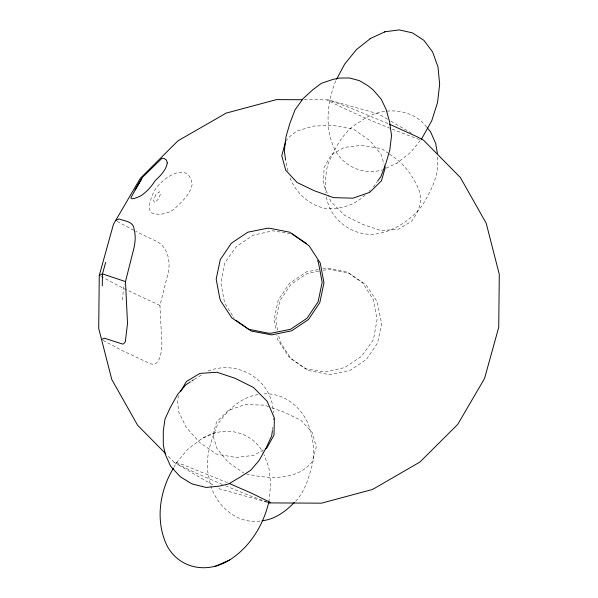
<?xml version="1.0" encoding="UTF-8"?>
<svg xmlns="http://www.w3.org/2000/svg" width="598" height="598" viewBox="0 0 598 598"><rect width="100%" height="100%" fill="white"/><g stroke="black" fill="none" stroke-linecap="round" stroke-linejoin="round"><path stroke-width="0.45" stroke-dasharray="2.99 2.24" d="M122.672 299.919L123.36 288.341L124.653 283.968M178.279 395.42L177.741 401.759L178.466 411.267L186.21 427.308L199.433 442.281L216.267 454.031L236.016 457.477L253.709 455.355L263.748 449.726M268.853 501.849L270.73 484.051L268.831 467.307L263.935 454.473M272.531 429.805L272.897 427.204M103.148 340.389L122.284 350.63L149.096 363.15C160.249 368.719 161.669 350.705 161.894 343.865L159.943 305.421L168.21 272.695C170.722 261.834 167.933 247.751 157.633 241.898L135.671 231.314M335.702 80.857C327.046 102.662 324.415 128.009 334.85 149.687C343.723 166.715 364.018 175.506 382.443 169.854M173.876 467.367L176.081 463.293L187.555 449.487L201.526 438.79C222.905 425.455 250.652 429.94 263.284 452.761M373.331 187.092L377.084 181.882M295.644 501.236C305.264 491.07 308.747 477.376 312.433 464.28C315.572 450.929 312.59 437.444 308.478 424.662C301.325 406.64 282.719 391.832 262.649 394.052M420.334 140.56L410.961 152.071L396.773 163.269M285.717 141.076L289.776 136.531L296.84 131.029L313.457 126.081L333.28 125.431L353.485 129.198L369.856 140.635L380.956 154.127L384.148 164.345M365.049 194.933C355.092 205.144 340.411 209.412 326.396 208.553C309.629 205.794 295.629 192.848 289.753 177.165M368.921 191.382L370.214 190.201M194.201 379.394L201.892 374.699M215.691 432.593L200.921 439.082M386.099 168.165L397.386 162.977M208.097 371.022C237.952 359.263 272.494 379.865 273.323 412.627M318.181 269.563L306.355 271.955L289.514 283.235L278.197 300.151L274.026 319.9L276.052 330.701M322.733 268.637L326.373 267.897L346.788 271.724L362.814 283.041L373.384 299.815L377.084 319.624L373.414 339.716L361.596 356.288L344.762 367.561L325.252 371.971L305.78 368.802L288.804 356.827L277.734 339.709L276.889 335.209M318.809 271.096L307.379 273.406L290.905 284.439L279.789 300.914L275.745 320.326L277.562 330.021M323.212 270.206L329.259 269.451L349.202 273.391L366.013 284.723L377.151 301.721L381.644 323.54L377.6 342.946L366.484 359.42L350.009 370.454L330.664 374.37L328.13 374.415L308.187 370.476L291.376 359.144L280.238 342.146L278.548 335.306M258.201 394.605C240.59 397.087 227.053 410.557 217.515 424.7C210.623 441.496 204.082 459.952 209.121 478.176C212.544 502.574 235.395 525.261 261.109 520.888M304.277 99.739L328.362 99.859L378.22 113.837L387.766 119.383M290.449 233.683L272.748 230.798L253.238 235.208L236.404 246.481L224.586 263.06L220.916 283.146L224.616 302.962L234.222 318.203M246.354 473.922C268.031 478.946 296.914 481.061 312.283 461.693L316.237 447.012L312.261 432.541L300.951 420.312L283.848 412.082L269.504 406.954M266.97 502.163L219.78 488.932L217.395 487.542M419.475 139.528C388.207 128.017 357.245 115.317 327.502 100.277L328.362 99.859L350.391 107.917L388.782 123.913M267.231 502.111L247.609 494.852L225.67 485.853M268.659 406.647L264.443 405.138L244.993 404.584L228.249 410.452L216.581 421.926L212.791 435.015L217.044 448.642L228.144 462.142L243.767 473.055M227.517 482.713L183.354 464.855L175.311 462.172L174.452 462.583L166.7 454.727M222.381 484.462L193.692 472.009L174.452 462.583L213.419 485.232M159.943 305.421L123.36 288.341L104.089 278.033M117.223 221.439L134.871 230.88M100.883 276.313L103.29 277.599M390.943 121.237L411.618 133.249M388.618 153.544L381.733 148.738L361.984 145.292L344.291 147.414L331.165 154.785L324.019 167.582L323.608 184.707L328.653 196.406M389.38 154.082C403.441 162.596 413.674 176.283 419.534 191.502C422.248 203.118 418.54 211.894 411.596 221.267L398.081 229.378L381.12 230.536L363.068 224.534L344.605 215.362L330.814 201.421L329.012 197.243M426.651 127.18C411.469 106.721 379.678 106.414 360.519 121.446C343.491 130.2 335.186 148.192 327.652 164.801C325.656 174.16 324.751 183.788 325.895 193.311M288.012 170.968L285.747 161.086M326.501 196.929C330.133 221.462 356.303 239.073 380.5 233.153C396.99 229.273 412.186 218.95 422.278 205.383C431.21 190.784 439.5 174.758 437.385 157.08M273.353 418.181L273.361 420.028M192.152 184.461C190.059 194.955 181.142 202.341 173.861 209.479C167.418 213.755 159.113 215.781 151.72 212.903L150.098 211.064L149.44 207.88A24.241 8.619 -60 0 1 153.417 192.75C158.747 180.028 188.789 158.492 192.152 184.461M155.719 195.008L153.409 200.465L154.703 202.573L158.313 199.224L160.63 193.767L159.33 191.659L155.719 195.008"/><path stroke-width="0.9" d="M302.424 99.731L276.493 99.612L226.164 113.112L177.927 140.836L140.283 178.368L113.456 224.28L99.275 275.454L98.7 328.384L111.781 379.483L137.622 425.253L165.407 453.419M102.273 285.807L102.475 273.899L105.682 262.402M272.411 430.672L271.679 435.882L266.342 447.468L259.121 460.453L250.756 470.23L240.179 477.099L228.541 483.999L218.614 486.226L206.168 487.452L192.668 484.096L190.321 482.937L180.177 476.658L170.594 466.268L165.369 454.517L163.336 445.166L163.261 431.293L164.958 419.138L170.303 407.552L177.524 394.568L185.888 384.791L190.418 381.845M101.555 339.529L104.314 338.191L122.538 344.052L123.696 343.768L125.341 341.69L127.516 323.391L125.483 281.583L133.75 248.858C135.298 242.414 135.881 235.537 134.049 229.094C133.616 221.447 124.474 221.043 118.927 218.973L115.623 220.58M285.485 141.943L281.763 155.757L285.739 170.228L297.049 182.457L314.152 190.687L333.557 197.632L353.007 198.185L369.751 192.317L381.419 180.85L385.209 167.754L384.678 166.05M268.853 501.849C263.434 525.186 250.046 546.886 229.684 559.975L229.079 560.274C207.7 573.602 179.953 569.124 167.32 546.303C155.046 521.553 159.382 491.25 173.435 468.182M336.569 79.25L344.769 63.949L356.49 49.552L370.67 38.354M180.536 391.555L186.404 381.502L199.919 373.399L216.88 372.233L234.932 378.235L253.395 387.407L267.186 401.348L274.392 418.062L273.981 435.187L266.835 447.992L265.295 448.859M377.615 181.134L380.829 176.664L385.949 163.224L389.814 149.934L391.526 135.582L389.582 121.753L386.091 109.367L381.27 99.275L373.264 89.992L367.83 85.619L359.391 80.625L349.456 77.979L339.537 78.076L333.243 79.325L321.373 83.316L312.739 89.82L303.051 98.692L295.016 109.868L289.903 123.308L286.031 136.598L284.319 150.95L285.62 160.167M421.508 139.117L431.749 120.766L437.542 102.505L439.665 84.116L437.983 66.871L432.593 51.936L423.885 40.335L412.433 32.86L399.247 29.9L385 31.776L370.065 38.653M294.358 502.417C285.56 511.469 274.931 519.408 261.999 520.753M191.928 380.866L193.446 379.887M384.574 31.986L385 31.776M99.275 275.454L102.475 273.899L125.483 281.583M267.859 502.417L269.638 502.911L270.498 502.499L251.265 493.073L229.161 483.416M214.914 566.47L229.684 559.975M269.638 502.911L321.507 503.165L371.836 489.657L374.184 488.521L420.073 461.933L457.717 424.401L484.544 378.489L498.725 327.323L499.3 274.385L486.219 223.293L460.378 177.516L423.548 140.186L417.09 136.733L389.597 124.272M306.49 243.536L289.679 232.203L269.735 228.264L267.171 228.286L247.826 232.196L231.344 243.229L220.236 259.704L216.184 279.117L219.817 298.507L220.714 300.958L231.852 317.957L248.671 329.289L268.607 333.228L271.178 333.206L290.516 329.296L306.998 318.263L318.106 301.788L322.158 282.376L318.525 262.985L317.628 260.534M292.22 233.968L298.125 238.131M299.598 239.178L309.196 245.942L320.266 263.06L323.974 282.876L319.803 302.625L308.486 319.541L291.645 330.814L271.627 334.873L251.212 331.053L235.911 320.244M427.196 127.83L430.485 131.695L435.703 143.445L437.37 153.38M167.276 162.933C166.132 170.325 160.286 175.752 155.166 180.716C151.735 186.068 147.542 190.926 142.421 194.716C141.315 196.099 127.06 202.303 132.008 195.815A24.241 0.628 -59.7 0 1 139.192 182.913L142.429 177.329L161.976 158.298L164.211 158.53L166.528 160.167L167.276 162.933M136.606 187.084L135.111 189.932L141.748 178.578L136.606 187.084"/></g></svg>
